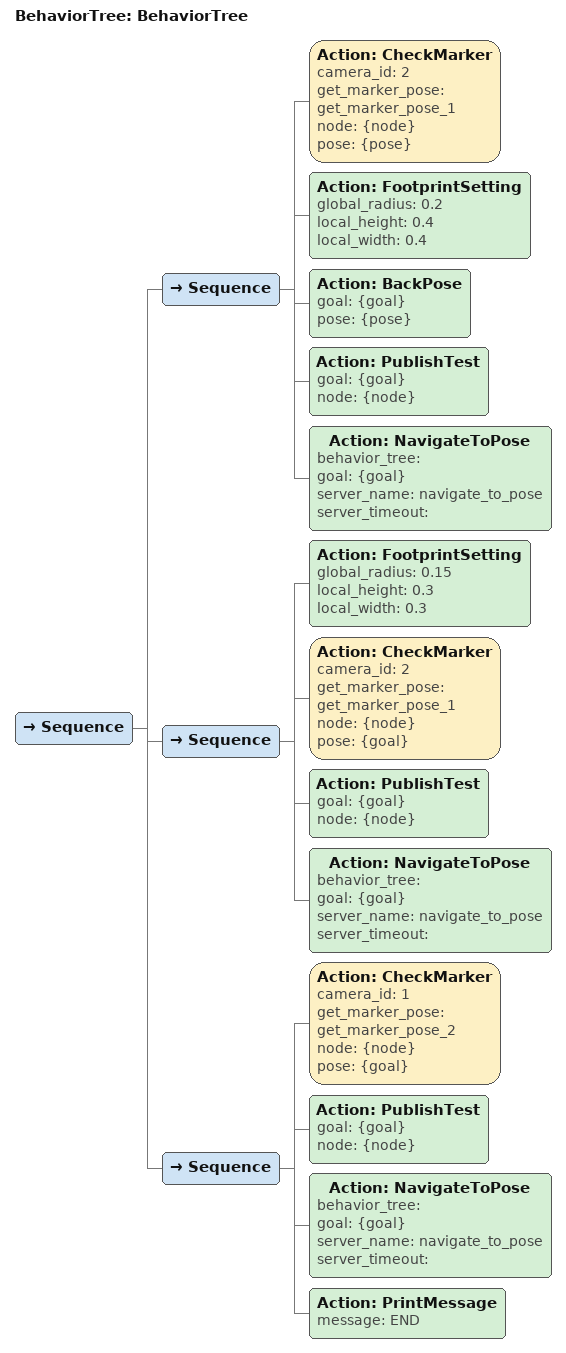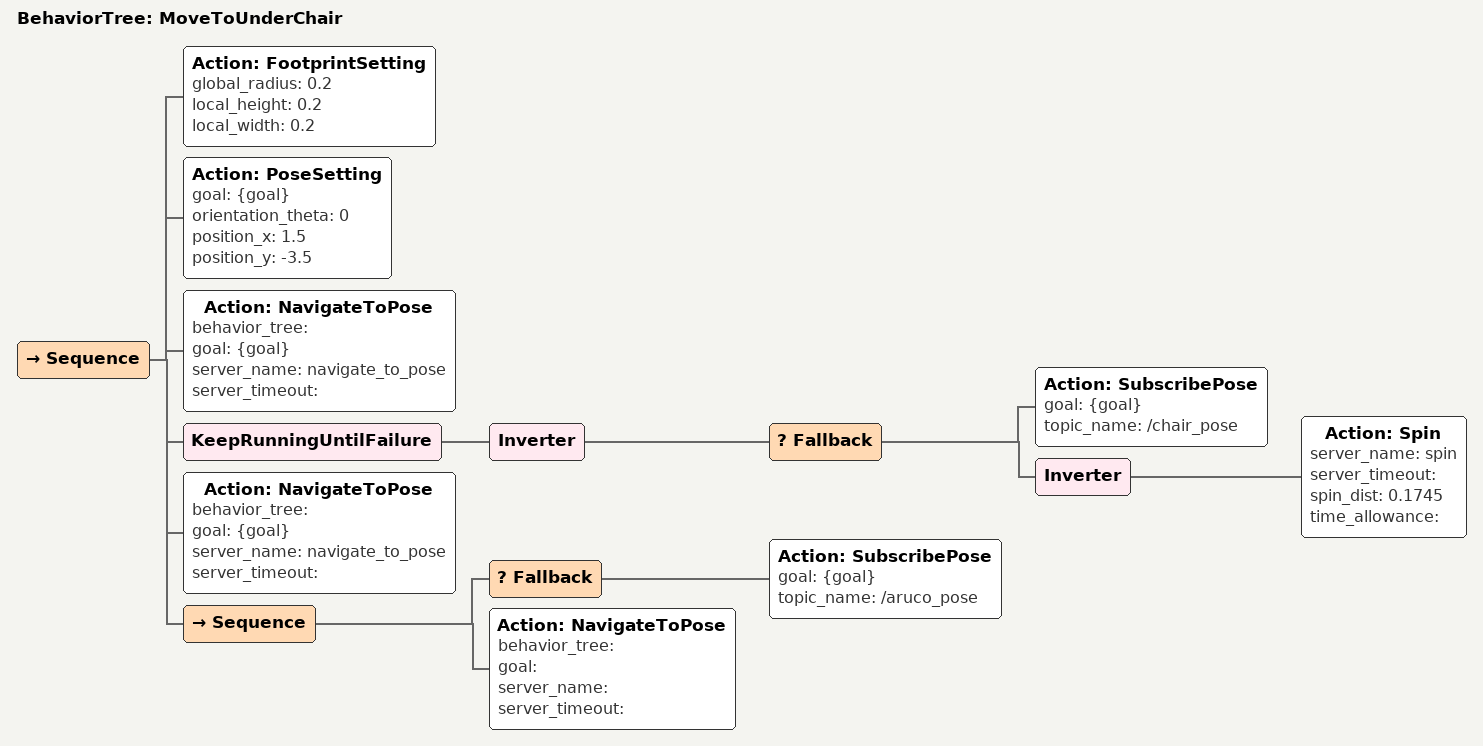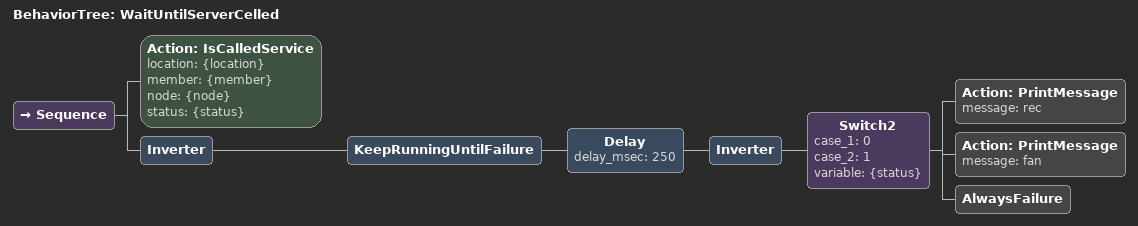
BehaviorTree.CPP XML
<?xml version="1.0"?>
<root main_tree_to_execute="BehaviorTree">
    <BehaviorTree ID="BehaviorTree">
        <Sequence>
            <Sequence>
                <Action ID="CheckMarker" camera_id="2" get_marker_pose="get_marker_pose_1" node="{node}" pose="{pose}"/>
                <Action ID="FootprintSetting" global_radius="0.2" local_height="0.4" local_width="0.4"/>
                <Action ID="BackPose" goal="{goal}" pose="{pose}"/>
                <Action ID="PublishTest" goal="{goal}" node="{node}"/>
                <Action ID="NavigateToPose" behavior_tree="" goal="{goal}" server_name="navigate_to_pose" server_timeout=""/>
            </Sequence>
            <Sequence>
                <Action ID="FootprintSetting" global_radius="0.15" local_height="0.3" local_width="0.3"/>
                <Action ID="CheckMarker" camera_id="2" get_marker_pose="get_marker_pose_1" node="{node}" pose="{goal}"/>
                <Action ID="PublishTest" goal="{goal}" node="{node}"/>
                <Action ID="NavigateToPose" behavior_tree="" goal="{goal}" server_name="navigate_to_pose" server_timeout=""/>
            </Sequence>
            <Sequence>
                <Action ID="CheckMarker" camera_id="1" get_marker_pose="get_marker_pose_2" node="{node}" pose="{goal}"/>
                <Action ID="PublishTest" goal="{goal}" node="{node}"/>
                <Action ID="NavigateToPose" behavior_tree="" goal="{goal}" server_name="navigate_to_pose" server_timeout=""/>
                <Action ID="PrintMessage" message="END"/>
            </Sequence>
        </Sequence>
    </BehaviorTree>
    <BehaviorTree ID="MoveToUnderChair">
        <Sequence>
            <Action ID="FootprintSetting" global_radius="0.2" local_height="0.2" local_width="0.2"/>
            <Action ID="PoseSetting" goal="{goal}" orientation_theta="0" position_x="1.5" position_y="-3.5"/>
            <Action ID="NavigateToPose" behavior_tree="" goal="{goal}" server_name="navigate_to_pose" server_timeout=""/>
            <KeepRunningUntilFailure>
                <Inverter>
                    <Fallback>
                        <Action ID="SubscribePose" goal="{goal}" topic_name="/chair_pose"/>
                        <Inverter>
                            <Action ID="Spin" server_name="spin" server_timeout="" spin_dist="0.1745 " time_allowance=""/>
                        </Inverter>
                    </Fallback>
                </Inverter>
            </KeepRunningUntilFailure>
            <Action ID="NavigateToPose" behavior_tree="" goal="{goal}" server_name="navigate_to_pose" server_timeout=""/>
            <Sequence>
                <Fallback>
                    <Action ID="SubscribePose" goal="{goal}" topic_name="/aruco_pose"/>
                </Fallback>
                <Action ID="NavigateToPose" behavior_tree="" goal="" server_name="" server_timeout=""/>
            </Sequence>
        </Sequence>
    </BehaviorTree>
    <BehaviorTree ID="WaitUntilServerCelled">
        <Sequence>
            <Action ID="IsCalledService" location="{location}" member="{member}" node="{node}" status="{status}"/>
            <Inverter>
                <KeepRunningUntilFailure>
                    <Delay delay_msec="250">
                        <Inverter>
                            <Switch2 case_1="0" case_2="1" variable="{status}">
                                <Action ID="PrintMessage" message="rec"/>
                                <Action ID="PrintMessage" message="fan"/>
                                <AlwaysFailure/>
                            </Switch2>
                        </Inverter>
                    </Delay>
                </KeepRunningUntilFailure>
            </Inverter>
        </Sequence>
    </BehaviorTree>
</root>
